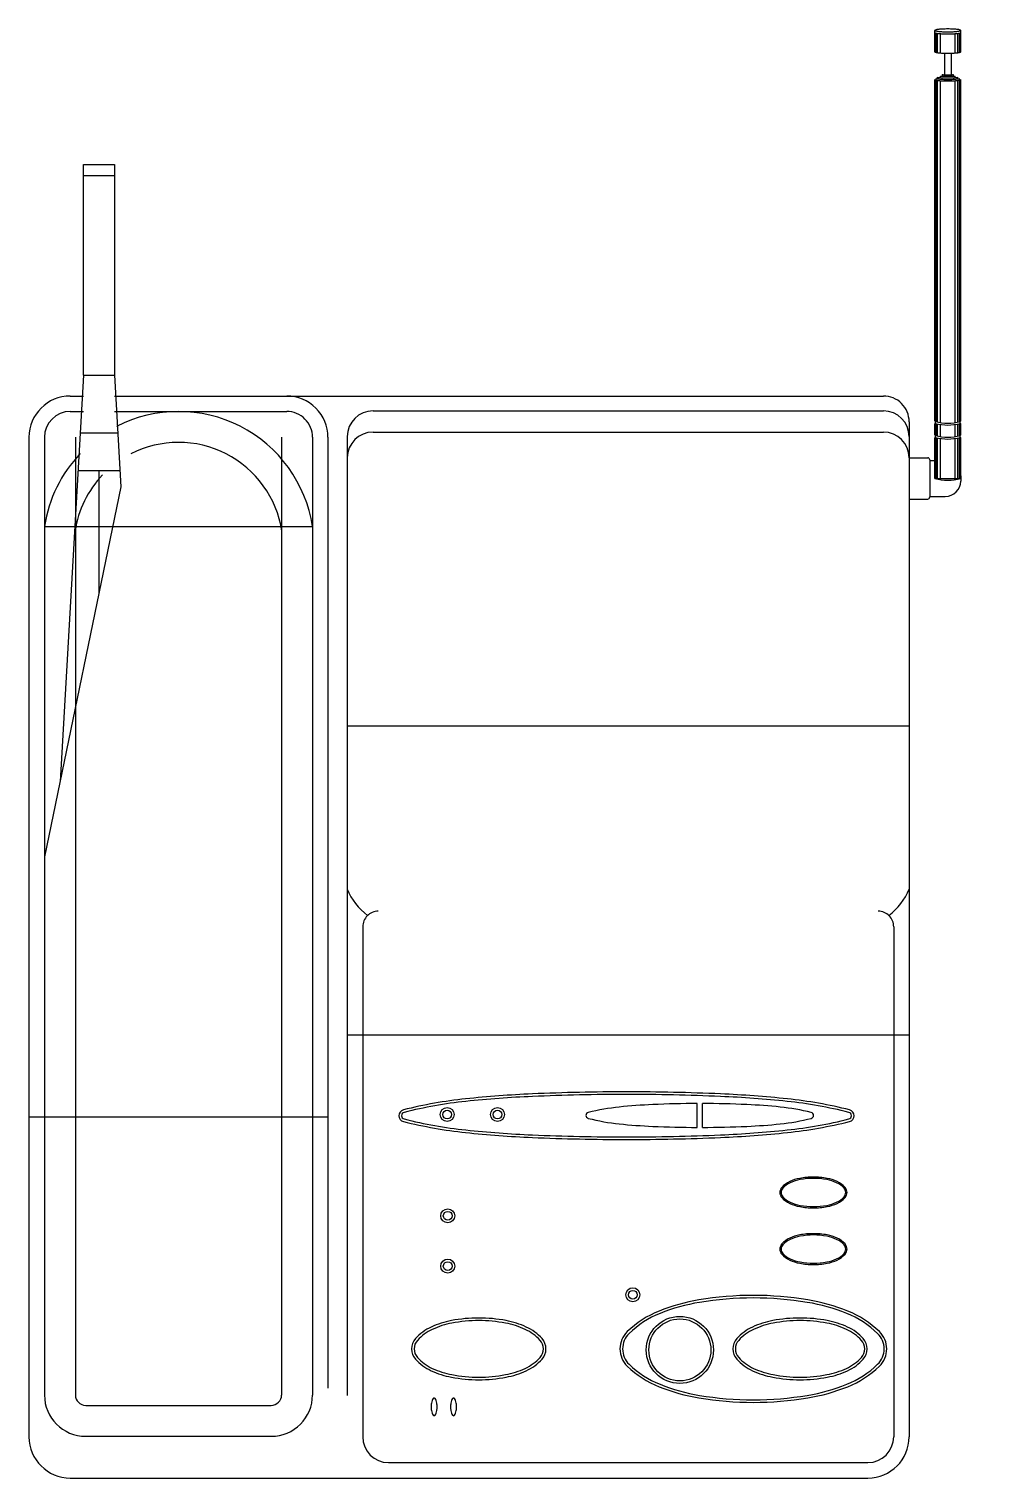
# Model space of a CAD drawing. Extents: x 4.468 to 4.655, y 3.369 to 3.65.
import ezdxf

# ---------------------------------------------------------------- set-up
doc = ezdxf.new("R2010")
doc.units = 0
doc.layers.get('0').update_dxf_attribs({"linetype": 'CONTINUOUS'})

msp = doc.modelspace()

# ---------------------------------------------------------------- linework, layer by layer
at = {"color": 0}
for p, q in [((4.643933763493149, 3.645496996210572), (4.643933763493149, 3.649653655716711)), ((4.643933763493149, 3.64960354526858), (4.643955064140642, 3.64960354526858)), ((4.644144226145555, 3.645390655966601), (4.644144226145555, 3.649146429707646)), ((4.644459920627511, 3.645330272196197), (4.644459920627511, 3.649086045937246)), ((4.644986078768565, 3.645272336134159), (4.644986078768565, 3.649028109875296)), ((4.647881448217732, 3.645272336134159), (4.647881448217732, 3.64902810987541)), ((4.648407606358789, 3.645330272196198), (4.648407606358789, 3.649086045937222)), ((4.648723300840743, 3.6453906559666), (4.648723300840743, 3.649146429707622)), ((4.648912462845657, 3.64960354526858), (4.648933763493149, 3.64960354526858)), ((4.648933763493149, 3.645496996210572), (4.648933763493149, 3.649653655716711)), ((4.645762359304851, 3.645272336134159), (4.645762359304851, 3.641052422224151)), ((4.647105167681447, 3.645272336134159), (4.647105167681447, 3.641052422224151)), ((4.643933763493149, 3.573852439444679), (4.643933763493149, 3.640116386808528)), ((4.644144226145555, 3.640010046564556), (4.644144226145555, 3.640318268521668)), ((4.644144226145555, 3.573718663055339), (4.644144226145555, 3.640010046564556)), ((4.644459920627511, 3.640253522551741), (4.644459920627511, 3.640557970201495)), ((4.64445992062751, 3.573641348956242), (4.644459920627511, 3.639949662794153)), ((4.644986078768565, 3.640493830593892), (4.644986078768565, 3.640794972203939)), ((4.644986078768565, 3.573538992632024), (4.644986078768565, 3.639891726732115)), ((4.64536503754685, 3.641068662962839), (4.64536503754685, 3.640768236309061)), ((4.647502489439447, 3.641068662962839), (4.647502489439447, 3.640768236309061)), ((4.647881448217732, 3.640493830593892), (4.647881448217732, 3.640794972203939)), ((4.647881448217732, 3.573538992632024), (4.647881448217732, 3.639891726732115)), ((4.648407606358789, 3.640253522551742), (4.648407606358789, 3.640557970201495)), ((4.648407606358788, 3.573641348956242), (4.648407606358789, 3.639949662794153)), ((4.648723300840743, 3.640010046564556), (4.648723300840743, 3.640318268521668)), ((4.648723300840743, 3.573718663055339), (4.648723300840743, 3.640010046564556)), ((4.648933763493149, 3.57385243944468), (4.648933763493149, 3.640116386808528)), ((4.478768238786825, 3.582754728145289), (4.478768238786825, 3.623598179573253)), ((4.478768238786825, 3.623598179573253), (4.484768238786825, 3.623598179573253)), ((4.484768238786825, 3.623598179573253), (4.484768238786825, 3.582754728145289)), ((4.478768238786825, 3.621477482469554), (4.484768238786825, 3.621477482469554)), ((4.478768238786825, 3.582754728145289), (4.474205570023501, 3.503850999145263)), ((4.478768238786825, 3.582754728145289), (4.484768238786825, 3.582754728145289)), ((4.484768238786825, 3.582754728145289), (4.486021548441025, 3.561080832791971)), ((4.476187324507883, 3.578695432986383), (4.478768238786825, 3.578695432986383)), ((4.484768238786825, 3.578695432986383), (4.518187324507884, 3.578695432986383)), ((4.518187324507853, 3.578695432986383), (4.633933763493149, 3.578695432986383)), ((4.476187324507883, 3.575695432986383), (4.478768238786825, 3.575695432986383)), ((4.484768238786825, 3.575695432986383), (4.518187324507884, 3.575695432986383)), ((4.534933763493149, 3.57581419607344), (4.633933763493149, 3.57581419607344)), ((4.534933763493149, 3.571695432986383), (4.633933763493149, 3.571695432986383)), ((4.638933763493149, 3.573695432986383), (4.638933763493149, 3.566695432986383)), ((4.643933763493149, 3.571130173770406), (4.643933763493149, 3.573289142065096)), ((4.644044273423973, 3.573388588237678), (4.644044273423973, 3.573745690109375)), ((4.644144226145555, 3.570996397381192), (4.644144226145555, 3.573362946890124)), ((4.64445992062751, 3.570919083282095), (4.64445992062751, 3.573285632791027)), ((4.644986078768565, 3.570816726957877), (4.644986078768565, 3.573183276466809)), ((4.647881448217732, 3.570816726957877), (4.647881448217732, 3.573183276466809)), ((4.648407606358788, 3.570919083282095), (4.648407606358788, 3.573285632791027)), ((4.648723300840743, 3.570996397381192), (4.648723300840743, 3.573362946890124)), ((4.648823253562324, 3.573388588236336), (4.648823253562324, 3.573745690109375)), ((4.648933763493149, 3.571130173770406), (4.648933763493149, 3.573289142065097)), ((4.468187324507883, 3.570695432986383), (4.468187324507883, 3.376695432986383)), ((4.471187324507883, 3.570695432986383), (4.471187324507883, 3.384802189134151)), ((4.477187324507883, 3.570695432986383), (4.477187324507883, 3.384802189134151)), ((4.478268451415596, 3.571569550855553), (4.485268026158052, 3.571569550855553)), ((4.517187324507884, 3.570695432986383), (4.517187324507883, 3.384802189134151)), ((4.523187324507884, 3.570695432986383), (4.523187324507883, 3.384802189134151)), ((4.526187324507884, 3.570695432986383), (4.526187324507884, 3.564997737455658)), ((4.529933763493149, 3.57081419607344), (4.529933763493149, 3.384695432986383)), ((4.643933763493149, 3.566195432986383), (4.643933763493149, 3.570566876390938)), ((4.644044273423973, 3.570666322563049), (4.644044273423973, 3.571023424435228)), ((4.644144226145555, 3.562695432986383), (4.644144226145555, 3.570640681215977)), ((4.64445992062751, 3.562695432986383), (4.64445992062751, 3.57056336711688)), ((4.644986078768565, 3.562695432986383), (4.644986078768565, 3.570461010792662)), ((4.647881448217732, 3.562695432986383), (4.647881448217732, 3.570461010792662)), ((4.648407606358788, 3.562695432986383), (4.648407606358788, 3.57056336711688)), ((4.648723300840743, 3.562695432986383), (4.648723300840743, 3.570640681215977)), ((4.648823253562324, 3.570666322561689), (4.648823253562324, 3.571023424435228)), ((4.648933763493149, 3.562695432986383), (4.648933763493149, 3.570566876390938)), ((4.638933763493149, 3.566695432986383), (4.642533763493149, 3.566695432986384)), ((4.638933763493149, 3.566695432986383), (4.638933763493149, 3.558695432986383)), ((4.642933763493149, 3.566295432986384), (4.642933763493149, 3.566195432986383)), ((4.642933763493149, 3.566195432986383), (4.642933763493149, 3.559195432986384)), ((4.642933763493149, 3.566195432986383), (4.643933763493149, 3.566195432986383)), ((4.643933763493149, 3.562695432986383), (4.643933763493149, 3.566195432986383)), ((4.477768238786825, 3.564219312403602), (4.485768238786825, 3.564219312403602)), ((4.47865071772397, 3.564219312403602), (4.478768238786825, 3.564219312403602)), ((4.481768238786826, 3.564219312403602), (4.481768238786826, 3.54048023626441)), ((4.526187324507884, 3.564997737455658), (4.526187324507883, 3.386104493603427)), ((4.486021548441025, 3.561080832791971), (4.471187324507883, 3.489232346109508)), ((4.643933763493149, 3.562695432986383), (4.648933763493149, 3.562695432986383)), ((4.648933763493149, 3.563195432986384), (4.648933763493149, 3.562195432986384)), ((4.638933763493149, 3.558695432986383), (4.642533763493149, 3.558695432986384)), ((4.638933763493149, 3.558695432986383), (4.638933763493149, 3.376695432986383)), ((4.642933763493149, 3.559195432986384), (4.642933763493149, 3.559095432986384)), ((4.642933763493149, 3.559195432986384), (4.645933763493149, 3.559195432986384)), ((4.471187324507883, 3.55339102508974), (4.523187324507884, 3.55339102508974)), ((4.529933763493148, 3.514695432986383), (4.638933763493148, 3.514695432986384)), ((4.532933763493149, 3.475695432986383), (4.53293376349315, 3.376695432986383)), ((4.635933763493149, 3.475695432986383), (4.635933763493149, 3.376695432986383)), ((4.529933763493148, 3.454695432986383), (4.638933763493149, 3.454695432986384)), ((4.597815457250688, 3.436749793941734), (4.597815457250688, 3.441371937142806)), ((4.598815457250687, 3.436749793941734), (4.598815457250687, 3.441371937142806)), ((4.468187324507883, 3.43880218913415), (4.526187324507883, 3.43880218913415)), ((4.479187324507883, 3.382802189134151), (4.515187324507883, 3.38280218913415)), ((4.479187324507883, 3.376802189134151), (4.515187324507883, 3.376802189134151)), ((4.53793376349315, 3.371695432986383), (4.630933763493149, 3.371695432986384)), ((4.476187324507883, 3.368695432986383), (4.630933763493149, 3.368695432986383))]:
    msp.add_line(p, q, dxfattribs=at)
for points in [[(4.648912462845657, 3.64960354526858, 0.2037166067445042), (4.648933763493149, 3.649653655716711, 0.3402222953324194), (4.648881996889297, 3.649720927258633, 0.0374466357492387), (4.648201530446115, 3.649847697145089, 0.0159746781033859), (4.647468011516374, 3.649904571934643, 0.0113593494612854), (4.646433763493149, 3.649928071736386, 0.0113593494610534), (4.645399515469938, 3.649904571934643, 0.0159746781035769), (4.644665996540183, 3.649847697145089, 0.0374466357495549), (4.643985530097001, 3.649720927258632, 0.3402222953295732), (4.643933763493149, 3.649653655716711, 0.3402222953277932)], [(4.643933763493149, 3.649653655716711, 0.3402222953302532), (4.643985530097001, 3.649586384174789, 0.0374466357492389)], [(4.643933763493149, 3.649252769951781, 0.3402222953277932), (4.643985530097001, 3.649185498409859, 0.0374466357492389), (4.644665996540183, 3.649058728523403, 0.0159746781035305), (4.645399515469937, 3.649001853733849, 0.0113593494610437), (4.646433763493149, 3.648978353932106, 0.0113593494611975), (4.647468011516363, 3.649001853733849, 0.0159746781036912), (4.648201530446115, 3.649058728523403, 0.0374466357491215), (4.648881996889298, 3.649185498409859, 0.3402222953284234), (4.648933763493149, 3.649252769951781, 0.3402222953324194)], [(4.643985530097001, 3.649586384174789, 0.0374466357492389), (4.644665996540183, 3.649459614288332, 0.0159746781035305), (4.645399515469937, 3.649402739498778, 0.0113593494610437), (4.646433763493149, 3.649379239697036, 0.0113593494611975), (4.647468011516363, 3.649402739498779, 0.0159746781036912), (4.648201530446115, 3.649459614288332, 0.0374466357491215), (4.648881996889298, 3.649586384174789, 0.1276578587886125), (4.648912462845657, 3.64960354526858, 0.3402222953324194)], [(4.643933763493149, 3.645496996210572, 0.3402222953277932), (4.643985530097001, 3.64542972466865, 0.0374466357492389), (4.644665996540183, 3.645302954782194, 0.0159746781035305), (4.645399515469937, 3.64524607999264, 0.0039865032394317), (4.645762359304851, 3.645232480600383, 0.0113593494611975)], [(4.645762359304851, 3.645232480600383, 0.007372512364147), (4.646433763493149, 3.645222580190897, 0.0073725123642376), (4.647105167681447, 3.645232480600383, 0.0159746781036912)], [(4.647105167681447, 3.645232480600383, 0.0039865032394951), (4.647468011516363, 3.64524607999264, 0.0159746781036912), (4.648201530446115, 3.645302954782194, 0.0374466357491215), (4.648881996889298, 3.64542972466865, 0.3402222953284234), (4.648933763493149, 3.645496996210572, 0.3402222953324194)], [(4.643933763493149, 3.640116386808528, 0.3402222953277932), (4.643985530097001, 3.640049115266606, 0.0088301099449807), (4.644144226145555, 3.640010046564556, 0.0159746781035305)], [(4.644144226145555, 3.640318268521668, 0.0186235398803831), (4.644459920627511, 3.640253522551741, 0.0159746781037874)], [(4.644144226145555, 3.640010046564556, 0.0286070666513676), (4.644665996540183, 3.63992234538015, 0.0159746781035305), (4.645399515469937, 3.639865470590596, 0.0113593494610437), (4.646433763493149, 3.639841970788853, 0.0113593494611975), (4.647468011516363, 3.639865470590596, 0.0159746781036912), (4.648201530446115, 3.63992234538015, 0.0286070666512408), (4.648723300840743, 3.640010046564556, 0.3402222953284234)], [(4.644459920627511, 3.640557970201495, 0.0170350455208929), (4.644731463173033, 3.640518763119644, 0.0058589129754074), (4.644986078768565, 3.640493830593892, 0.01135934946088)], [(4.644459920627511, 3.640253522551741, 0.0139294115717706), (4.64469872985661, 3.640220554249897, 0.0159746781037874), (4.645413141413731, 3.640165160986931, 0.0113593494609134), (4.646433763493149, 3.640141970788853, 0.0113593494614156), (4.6474543855726, 3.640165160986933, 0.0159746781032592), (4.648168797129688, 3.640220554249897, 0.0139294115718091), (4.648407606358789, 3.640253522551742, 0.0374466357491384)], [(4.644986078768565, 3.640794972203939, 0.0089464655641184), (4.64536503754685, 3.640768236309061, 0.0113593494609676)], [(4.644986078768565, 3.640493830593892, 0.0101148184396951), (4.645426767357516, 3.640464851383268, 0.01135934946088), (4.646433763493149, 3.640441970788853, 0.0113593494613188), (4.647440759628809, 3.640464851383269, 0.01011481843921), (4.647881448217732, 3.640493830593892, 0.017035045520581)], [(4.64536503754685, 3.641068662962839, 0.0021589157770503), (4.645454019245073, 3.64106423217594, 0.0035762383580087), (4.645762359304851, 3.641052422224151, 0.0077827949367985)], [(4.64536503754685, 3.640768236309061, 0.0017765839668831), (4.64544039330129, 3.640764541779604, 0.0113593494609676), (4.646433763493149, 3.640741970788854, 0.0113593494613818), (4.647427133685032, 3.640764541779605, 0.0017765839663236), (4.647502489439447, 3.640768236309061, 0.0374466357488281)], [(4.645762359304851, 3.641052422224151, 0.0077827949366982), (4.646433763493149, 3.641041970788854, 0.0077827949367985), (4.647105167681447, 3.641052422224151, 0.0021589157769109)], [(4.647105167681447, 3.641052422224151, 0.0035762383581223), (4.647413507741232, 3.64106423217594, 0.0021589157769109), (4.647502489439447, 3.641068662962839, 0.0374466357483158)], [(4.647502489439447, 3.640768236309061, 0.0089464655642515), (4.647881448217732, 3.640794972203939, 0.0374466357488281)], [(4.647881448217732, 3.640493830593892, 0.0058589129756146), (4.648136063813269, 3.640518763119645, 0.017035045520581), (4.648407606358789, 3.640557970201495, 0.0374466357486089)], [(4.648407606358789, 3.640253522551742, 0.0186235398801829), (4.648723300840743, 3.640318268521668, 0.0374466357491384)], [(4.648723300840743, 3.640010046564556, 0.0088301099449883), (4.648881996889298, 3.640049115266606, 0.3402222953284234), (4.648933763493149, 3.640116386808528, 0.3402222953324194)], [(4.597815457250688, 3.441371344014879, 0.010243411213497), (4.589183529237745, 3.441173995708789, 0.0152472062121059), (4.582708638280729, 3.440695039942817, 0.0358337979404532), (4.576682194423883, 3.43962350963131, 0.3434171872372797), (4.576244082197873, 3.43906086554227, 0.3434171872377221)], [(4.598815457250687, 3.436750387069661, 0.0102434112134661), (4.607447385263615, 3.43694773537575, 0.015247206212097), (4.613922276220635, 3.437426691141723, 0.0358337979404532), (4.619948720077482, 3.43849822145323, 0.3434171872372797), (4.620386832303492, 3.43906086554227, 0.3434171872368981), (4.619948720077482, 3.439623509631311, 0.035833797940429), (4.613922276220635, 3.440695039942817, 0.0152472062121286), (4.607447385263616, 3.441173995708789, 0.0102434112134887), (4.598815457250687, 3.441371344014879, 0.0108366047716052)], [(4.576244082197873, 3.43906086554227, 0.3434171872377221), (4.576682194423884, 3.438498221453229, 0.0358337979404481), (4.582708638280729, 3.437426691141723, 0.0152472062120913), (4.589183529237746, 3.43694773537575, 0.0102434112134859), (4.597815457250688, 3.436750387069661, 0.0108366047715861)]]:
    msp.add_lwpolyline(points, format="xyb", dxfattribs=at)
for points in [[(4.539958592289608, 3.439018989819789, 0.3434171872377221), (4.540834816741629, 3.437893701641708, 0.0358337979404481), (4.55288770445532, 3.435750641018696, 0.0152472062120913), (4.565837486369353, 3.43479272948675, 0.0108366047715936), (4.584101342395226, 3.434396846618716, 0.0108366047715861), (4.602365198421092, 3.43479272948675, 0.015247206212097), (4.615314980335133, 3.435750641018696, 0.0358337979404532), (4.627367868048825, 3.437893701641709, 0.3434171872372797), (4.628244092500845, 3.439018989819789, 0.3434171872368981), (4.627367868048826, 3.44014427799787, 0.035833797940429), (4.615314980335133, 3.442287338620883, 0.0152472062121286), (4.602365198421093, 3.443245250152828, 0.0108366047716099), (4.584101342395226, 3.443641133020862, 0.0108366047716052), (4.565837486369352, 3.443245250152828, 0.0152472062121059), (4.55288770445532, 3.442287338620883, 0.0358337979404532), (4.540834816741627, 3.44014427799787, 0.3434171872372797)], [(4.540458592289608, 3.439018989819789, 0.3434171872372784), (4.540957356985071, 3.438378453009666, 0.035833797940454), (4.552939774287086, 3.436247922360212, 0.0152472062121109), (4.565859151945022, 3.43529225986904, 0.0108366047715837), (4.584101342395226, 3.434896846618717, 0.0108366047715737), (4.602343532845419, 3.43529225986904, 0.0152472062121229), (4.615262910503367, 3.436247922360212, 0.0358337979404512), (4.627245327805382, 3.438378453009666, 0.3434171872372667), (4.627744092500845, 3.439018989819789, 0.3434171872373614), (4.627245327805381, 3.439659526629913, 0.035833797940424), (4.615262910503366, 3.441790057279367, 0.0152472062120405), (4.602343532845516, 3.442745719770534, 0.0108366047716545), (4.584101342395226, 3.443141133020862, 0.0108366047716212), (4.565859151944977, 3.442745719770536, 0.0152472062120753), (4.552939774287085, 3.441790057279367, 0.0358337979404512), (4.540957356985071, 3.439659526629912, 0.3434171872372667)], [(4.626886315838703, 3.424111807418435, 0.1854126407943559), (4.626503750886428, 3.425107999455707, 0.1019830101863115), (4.624977141190389, 3.426230947492226, 0.0607642221349884), (4.623013325670284, 3.426859075617911, 0.0470818600605039), (4.620367985861491, 3.427108724051359, 0.0470818600604795), (4.617722646052699, 3.426859075617911, 0.060764222134975), (4.615758830532593, 3.426230947492226, 0.1019830101862267), (4.614232220836554, 3.425107999455707, 0.1854126407941835), (4.613849655884279, 3.424111807418435, 0.1854126407940944), (4.614232220836554, 3.423115615381163, 0.1019830101862446), (4.615758830532593, 3.421992667344643, 0.0607642221349753), (4.617722646052699, 3.421364539218959, 0.0470818600604795), (4.620367985861491, 3.42111489078551, 0.0470818600604795), (4.623013325670283, 3.421364539218959, 0.0607642221349755), (4.624977141190389, 3.421992667344643, 0.1019830101862767), (4.626503750886428, 3.423115615381163, 0.1854126407943281)], [(4.626636315838702, 3.424111807418435, 0.1854126407942291), (4.626318012296775, 3.424940663935527, 0.1019830101863083), (4.624872708367584, 3.426003804837665, 0.0607642221349207), (4.622966555756356, 3.426613489431102, 0.0470818600605591), (4.620367985861491, 3.426858724051359, 0.0470818600604533), (4.617769415966631, 3.426613489431103, 0.0607642221350699), (4.615863263355397, 3.426003804837665, 0.1019830101860584), (4.614417959426208, 3.424940663935529, 0.1854126407944363), (4.61409965588428, 3.424111807418435, 0.1854126407945504), (4.614417959426208, 3.42328295090134, 0.1019830101860709), (4.615863263355398, 3.422219809999205, 0.06076422213492), (4.617769415966627, 3.421610125405767, 0.0470818600605265), (4.620367985861491, 3.42136489078551, 0.0470818600605265), (4.622966555756355, 3.421610125405767, 0.0607642221348901), (4.624872708367583, 3.422219809999204, 0.1019830101863143), (4.626318012296775, 3.423282950901342, 0.1854126407942574)], [(4.626886315838703, 3.413122727636838, 0.1854126407943559), (4.626503750886428, 3.41411891967411, 0.1019830101863115), (4.624977141190389, 3.41524186771063, 0.0607642221349884), (4.623013325670284, 3.415869995836315, 0.0470818600605039), (4.620367985861491, 3.416119644269763, 0.0470818600604795), (4.617722646052699, 3.415869995836315, 0.060764222134975), (4.615758830532593, 3.41524186771063, 0.1019830101862267), (4.614232220836554, 3.41411891967411, 0.1854126407941835), (4.613849655884279, 3.413122727636838, 0.1854126407940944), (4.614232220836554, 3.412126535599567, 0.1019830101862446), (4.615758830532593, 3.411003587563047, 0.0607642221349753), (4.617722646052699, 3.410375459437363, 0.0470818600604795), (4.620367985861491, 3.410125811003914, 0.0470818600604795), (4.623013325670283, 3.410375459437363, 0.0607642221349755), (4.624977141190389, 3.411003587563047, 0.1019830101862767), (4.626503750886428, 3.412126535599566, 0.1854126407943281)], [(4.626636315838702, 3.413122727636838, 0.1854126407942291), (4.626318012296775, 3.413951584153931, 0.1019830101863083), (4.624872708367584, 3.415014725056069, 0.0607642221349207), (4.622966555756356, 3.415624409649506, 0.0470818600605591), (4.620367985861491, 3.415869644269763, 0.0470818600604533), (4.617769415966631, 3.415624409649507, 0.0607642221350699), (4.615863263355397, 3.415014725056069, 0.1019830101860584), (4.614417959426208, 3.413951584153933, 0.1854126407944363), (4.61409965588428, 3.413122727636838, 0.1854126407945504), (4.614417959426208, 3.412293871119744, 0.1019830101860709), (4.615863263355398, 3.411230730217608, 0.06076422213492), (4.617769415966627, 3.410621045624171, 0.0470818600605265), (4.620367985861491, 3.410375811003914, 0.0470818600605265), (4.622966555756355, 3.410621045624171, 0.0607642221348901), (4.624872708367583, 3.411230730217608, 0.1019830101863143), (4.626318012296775, 3.412293871119746, 0.1854126407942574)], [(4.582840127262285, 3.393758296080221, 0.2030183978972732), (4.584256224601614, 3.390414434587739, 0.0972933964946832), (4.590418682904059, 3.386415319248859, 0.0542847335626147), (4.598165477748698, 3.38424465122349, 0.0412065668295749), (4.608714934717629, 3.383373758657117, 0.041206566829568), (4.619264391686561, 3.38424465122349, 0.0542847335625848), (4.627011186531198, 3.386415319248859, 0.0972933964947344), (4.633173644833644, 3.39041443458774, 0.2030183978973228), (4.634589742172972, 3.393758296080221, 0.2030183978973228), (4.633173644833644, 3.397102157572702, 0.0972933964947346), (4.627011186531198, 3.401101272911584, 0.0542847335626028), (4.619264391686558, 3.403271940936953, 0.0412065668295574), (4.608714934717629, 3.404142833503325, 0.0412065668295471), (4.598165477748696, 3.403271940936953, 0.0542847335625583), (4.590418682904059, 3.401101272911584, 0.0972933964947087), (4.584256224601614, 3.397102157572703, 0.203018397897298)], [(4.583340127262285, 3.393758296080221, 0.2030183978973531), (4.584604152787933, 3.390773525073779, 0.0972933964946711), (4.590604913252974, 3.386879343232229, 0.0542847335624883), (4.598247472259722, 3.384737882305401, 0.0412065668296476), (4.608714934717629, 3.383873758657117, 0.0412065668295908), (4.619182397175525, 3.384737882305398, 0.0542847335625454), (4.626824956182283, 3.386879343232229, 0.097293396494749), (4.632825716647325, 3.390773525073782, 0.2030183978972562), (4.634089742172972, 3.393758296080221, 0.2030183978972569), (4.632825716647325, 3.396743067086661, 0.0972933964947455), (4.626824956182283, 3.400637248928213, 0.0542847335625462), (4.619182397175525, 3.402778709855045, 0.0412065668295908), (4.608714934717629, 3.403642833503325, 0.0412065668294992), (4.59824747225975, 3.402778709855047, 0.0542847335626402), (4.590604913252974, 3.400637248928214, 0.0972933964947156), (4.584604152787932, 3.396743067086662, 0.20301839789729)], [(4.568479940707466, 3.393758296080221, 0.1854126407943559), (4.567714810802916, 3.395750680154765, 0.1019830101863115), (4.564661591410839, 3.397996576227804, 0.0607642221349884), (4.560733960370627, 3.399252832479173, 0.0470818600605039), (4.555443280753043, 3.39975212934607, 0.0470818600604795), (4.550152601135458, 3.399252832479173, 0.060764222134975), (4.546224970095246, 3.397996576227804, 0.1019830101862267), (4.543171750703168, 3.395750680154765, 0.1854126407941835), (4.542406620798619, 3.393758296080221, 0.1854126407940944), (4.543171750703167, 3.391765912005678, 0.1019830101862446), (4.546224970095246, 3.389520015932639, 0.0607642221349753), (4.550152601135458, 3.38826375968127, 0.0470818600604795), (4.555443280753043, 3.387764462814372, 0.0470818600604795), (4.560733960370627, 3.38826375968127, 0.0607642221349755), (4.564661591410839, 3.389520015932639, 0.1019830101862767), (4.567714810802916, 3.391765912005677, 0.1854126407943281)], [(4.567979940707466, 3.393758296080221, 0.1854126407942291), (4.56734333362361, 3.395416009114406, 0.1019830101863083), (4.564452725765229, 3.397542290918682, 0.0607642221349207), (4.560640420542772, 3.398761660105556, 0.0470818600605591), (4.555443280753043, 3.39925212934607, 0.0470818600604533), (4.550246140963323, 3.398761660105558, 0.0607642221350699), (4.546433835740855, 3.397542290918682, 0.1019830101860584), (4.543543227882477, 3.39541600911441, 0.1854126407944363), (4.542906620798619, 3.393758296080221, 0.1854126407945504), (4.543543227882477, 3.392100583046032, 0.1019830101860709), (4.546433835740856, 3.389974301241761, 0.06076422213492), (4.550246140963315, 3.388754932054887, 0.0470818600605265), (4.555443280753043, 3.388264462814373, 0.0470818600605265), (4.56064042054277, 3.388754932054887, 0.0607642221348901), (4.564452725765227, 3.38997430124176, 0.1019830101863143), (4.56734333362361, 3.392100583046036, 0.1854126407942574)], [(4.630806075921052, 3.393758296080221, 0.1854126407943559), (4.630040946016503, 3.395750680154765, 0.1019830101863115), (4.626987726624425, 3.397996576227804, 0.0607642221349884), (4.623060095584214, 3.399252832479173, 0.0470818600605039), (4.617769415966629, 3.39975212934607, 0.0470818600604795), (4.612478736349045, 3.399252832479173, 0.060764222134975), (4.608551105308833, 3.397996576227804, 0.1019830101862267), (4.605497885916755, 3.395750680154765, 0.1854126407941835), (4.604732756012206, 3.393758296080221, 0.1854126407940944), (4.605497885916754, 3.391765912005678, 0.1019830101862446), (4.608551105308833, 3.389520015932639, 0.0607642221349753), (4.612478736349045, 3.38826375968127, 0.0470818600604795), (4.617769415966629, 3.387764462814372, 0.0470818600604795), (4.623060095584213, 3.38826375968127, 0.0607642221349755), (4.626987726624425, 3.389520015932639, 0.1019830101862767), (4.630040946016503, 3.391765912005677, 0.1854126407943281)], [(4.630306075921053, 3.393758296080221, 0.1854126407942291), (4.629669468837196, 3.395416009114406, 0.1019830101863083), (4.626778860978815, 3.397542290918682, 0.0607642221349207), (4.622966555756358, 3.398761660105556, 0.0470818600605591), (4.617769415966629, 3.39925212934607, 0.0470818600604533), (4.61257227617691, 3.398761660105558, 0.0607642221350699), (4.608759970954441, 3.397542290918682, 0.1019830101860584), (4.605869363096064, 3.39541600911441, 0.1854126407944363), (4.605232756012206, 3.393758296080221, 0.1854126407945504), (4.605869363096064, 3.392100583046032, 0.1019830101860709), (4.608759970954443, 3.389974301241761, 0.06076422213492), (4.612572276176902, 3.388754932054887, 0.0470818600605265), (4.617769415966629, 3.388264462814373, 0.0470818600605265), (4.622966555756356, 3.388754932054887, 0.0607642221348901), (4.626778860978813, 3.38997430124176, 0.1019830101863143), (4.629669468837196, 3.392100583046036, 0.1854126407942574)], [(4.546782013024851, 3.384225546883385, 0.2270796932152438), (4.546605447907614, 3.384140998420785, 0.0892037396544252), (4.546376568056854, 3.383721725456498, 0.046169555679545), (4.5462570439034, 3.383210047074162, 0.0343144520567426), (4.546208627252312, 3.382505392934694, 0.0343144520559397), (4.546257043903398, 3.381800738795235, 0.0461695556799184), (4.546376568056854, 3.38128906041289, 0.0892037396534537), (4.546605447907612, 3.380869787448604, 0.2270796932164107), (4.546782013024851, 3.380785238986003, 0.2270796932142136), (4.546958578142089, 3.380869787448603, 0.0892037396536027), (4.547187457992848, 3.38128906041289, 0.0461695556784313), (4.547306982146303, 3.381800738795225, 0.0343144520560499), (4.547355398797389, 3.382505392934694, 0.0343144520562225), (4.547306982146303, 3.383210047074159, 0.046169555679201), (4.547187457992848, 3.383721725456498, 0.0892037396546506), (4.546958578142088, 3.384140998420784, 0.2270796932163196)], [(4.550544510113883, 3.384225546883385, 0.2270796932152438), (4.550367944996646, 3.384140998420785, 0.0892037396544252), (4.550139065145886, 3.383721725456498, 0.046169555679545), (4.550019540992432, 3.383210047074162, 0.0343144520567426), (4.549971124341345, 3.382505392934694, 0.0343144520559397), (4.55001954099243, 3.381800738795235, 0.0461695556799184), (4.550139065145886, 3.38128906041289, 0.0892037396534537), (4.550367944996644, 3.380869787448604, 0.2270796932164107), (4.550544510113883, 3.380785238986003, 0.2270796932142136), (4.550721075231121, 3.380869787448603, 0.0892037396536027), (4.55094995508188, 3.38128906041289, 0.0461695556784313), (4.551069479235335, 3.381800738795225, 0.0343144520560499), (4.551117895886422, 3.382505392934694, 0.0343144520562225), (4.551069479235335, 3.383210047074159, 0.046169555679201), (4.55094995508188, 3.383721725456498, 0.0892037396546506), (4.55072107523112, 3.384140998420784, 0.2270796932163196)]]:
    msp.add_lwpolyline(points, format="xyb", close=True, dxfattribs=at)
for centre, radius in [((4.549302131964501, 3.439235096172965), 0.0013524475585589), ((4.549302131964501, 3.439235096172965), 0.0008524475585589), ((4.559069790319923, 3.439235096172965), 0.0013524475585589), ((4.559069790319923, 3.439235096172965), 0.0008524475585589), ((4.549418347964378, 3.419596094152087), 0.0013524475585589), ((4.549418347964378, 3.419596094152087), 0.0008524475585589), ((4.549418347964378, 3.409828435796665), 0.0013524475585589), ((4.549418347964378, 3.409828435796665), 0.0008524475585589), ((4.585327944427618, 3.404265704451349), 0.0013524475585589), ((4.585327944427618, 3.404265704451349), 0.0008524475585589), ((4.594451865919752, 3.393555605459754), 0.0065150366045947), ((4.594451865919752, 3.393555605459754), 0.0060150366045947)]:
    msp.add_circle(centre, radius, dxfattribs=at)
for centre, radius, start, end in [((4.646433763493149, 3.582028559977049), 0.0089629700121282, 254.6441078463023, 254.644107846307), ((4.476187324507883, 3.570695432986383), 0.008, 90.00000000000054, 180), ((4.518187324507884, 3.570695432986383), 0.008, 0, 90.00000000000055), ((4.633933763493149, 3.573695432986383), 0.005, 0, 90.00000000000026), ((4.476187324507883, 3.570695432986383), 0.005, 90.00000000000054, 180), ((4.497187324507883, 3.54938927374966), 0.0263061592367229, 8.749932389518236, 117.1260347474463), ((4.518187324507884, 3.570695432986383), 0.005, 0, 90.00000000000055), ((4.534933763493149, 3.57081419607344), 0.005, 90, 180), ((4.633933763493149, 3.57081419607344), 0.005, 0, 90), ((4.534933763493149, 3.566695432986383), 0.005, 90, 180), ((4.633933763493149, 3.566695432986383), 0.005, 0, 90), ((4.644033763493149, 3.573852439444679), 0.0001, 180, 254.2887426561623), ((4.644033763493149, 3.573289142065096), 0.0001, 74.64410784652934, 180), ((4.646433763493149, 3.582384276142264), 0.0089629700121282, 254.288742656297, 254.5382035267163), ((4.646433763493149, 3.582384276142264), 0.0089629700121282, 254.5382035267163, 285.4617964732837), ((4.646433763493149, 3.582028559977049), 0.0089629700121282, 254.644107846307, 285.3558921537039), ((4.648833763493149, 3.573289142065097), 0.0001, 0, 105.3558921534707), ((4.646433763493149, 3.582384276142264), 0.0089629700121282, 285.4617964732837, 285.7112573437085), ((4.648833763493149, 3.57385243944468), 0.0001, 285.7112573437688, 0), ((4.497187324507883, 3.54938927374966), 0.0203061592367229, 8.749932389518236, 117.1260347474463), ((4.644033763493149, 3.571130173770406), 0.0001, 180, 254.2887426565877), ((4.644033763493149, 3.570566876390938), 0.0001, 74.64410784618357, 180), ((4.646433763493149, 3.579662010468116), 0.0089629700121282, 254.2887426565208, 254.5382035267163), ((4.646433763493149, 3.579662010468116), 0.0089629700121282, 254.5382035267163, 285.4617964732837), ((4.646433763493149, 3.579306294302902), 0.0089629700121282, 254.6441078463257, 285.3558921536805), ((4.648833763493149, 3.570566876390938), 0.0001, 0, 105.3558921538164), ((4.646433763493149, 3.579662010468116), 0.0089629700121282, 285.4617964732837, 285.7112573434846), ((4.648833763493149, 3.571130173770406), 0.0001, 285.7112573433434, 0), ((4.497187324507883, 3.54938927374966), 0.0263061592367229, 136.46190142485, 171.2500676104835), ((4.642533763493149, 3.566295432986384), 0.0004, 0, 90.00000000000637), ((4.497187324507883, 3.54938927374966), 0.0203061592367229, 136.46190142485, 171.2500676104835), ((4.646433763493149, 3.571302687568322), 0.0089629700121282, 253.8039202742519, 286.1960797257535), ((4.645933763493149, 3.562195432986384), 0.003, 270, 0), ((4.642533763493149, 3.559095432986384), 0.0004, 270.0000000000064, 0), ((4.540838177258844, 3.487353367090069), 0.011741269429361, 201.7630262426314, 233.7065030064049), ((4.628029349727456, 3.487353367090069), 0.011741269429361, 306.2934969935951, 338.2369737573688), ((4.53593376349315, 3.475695432986383), 0.003, 89.99999999999972, 180), ((4.63293376349315, 3.475695432986383), 0.003, 0, 90.00000000000028), ((4.479187324507883, 3.384802189134151), 0.008, 180, 269.9999999999994), ((4.479187324507883, 3.384802189134151), 0.002, 180, 269.9999999999994), ((4.515187324507883, 3.384802189134151), 0.002, 269.9999999999993, 359.9999999999998), ((4.515187324507883, 3.384802189134151), 0.008, 269.9999999999993, 359.9999999999998), ((4.476187324507883, 3.376695432986383), 0.008, 180, 270), ((4.53793376349315, 3.376695432986383), 0.005, 180, 270), ((4.630933763493149, 3.376695432986383), 0.008, 270, 0), ((4.630933763493149, 3.376695432986383), 0.005, 270, 0)]:
    msp.add_arc(centre, radius, start, end, dxfattribs=at)

doc.saveas('drawing.dxf')
